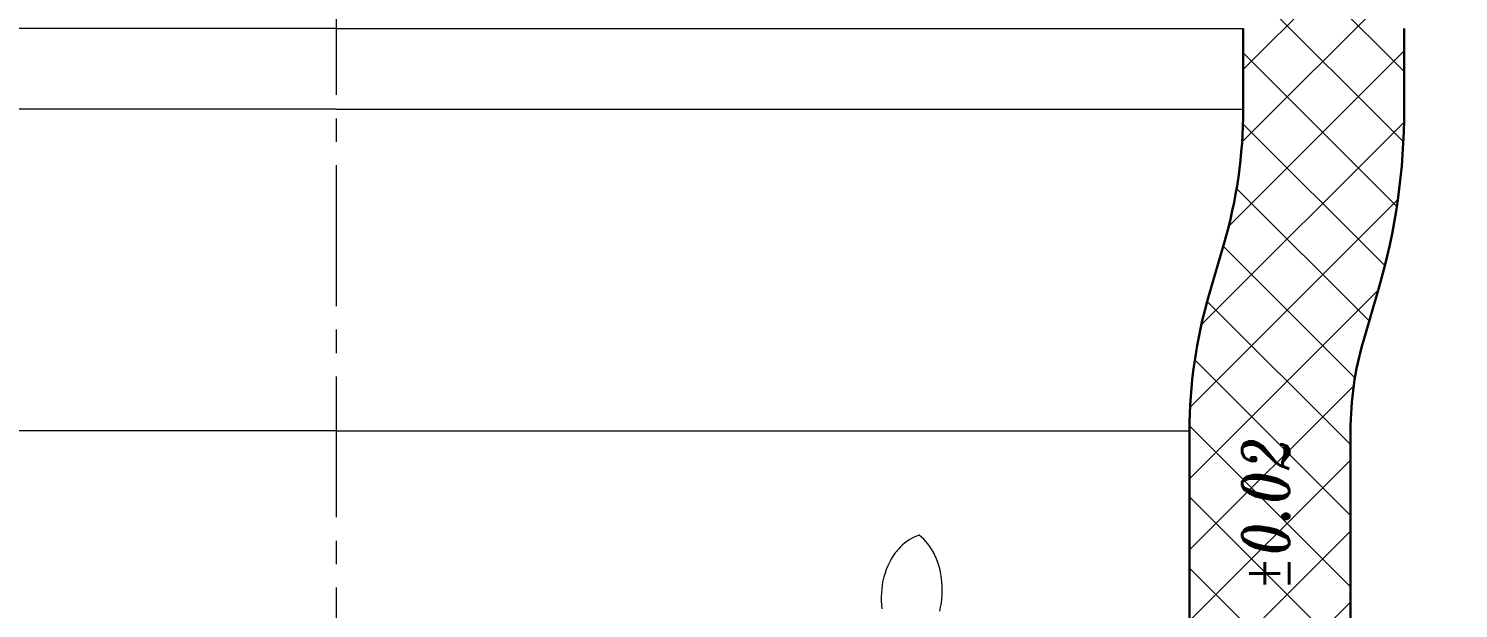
# Model space of a CAD drawing. Extents: x -234 to 1000, y -95 to 506.
# Drawn here: x 301.8 to 355.1, y 149.3 to 170.9 of the extents above; entities that cross this region are included whole.
import ezdxf

# ---------------------------------------------------------------- set-up
doc = ezdxf.new("R2010")
doc.units = 0
doc.header["$LTSCALE"] = 7
doc.header["$MEASUREMENT"] = 0
doc.linetypes.add('CENTER2', pattern=[1.125, 0.75, -0.125, 0.125, -0.125])
doc.layers.get('0').update_dxf_attribs({"linetype": 'CONTINUOUS', "lineweight": 15})
for name, color, linetype, lineweight in [('1', 1, 'CENTER2', 15), ('3', 3, 'CONTINUOUS', 30), ('8', 250, 'CONTINUOUS', 15)]:
    doc.layers.add(name, color=color, linetype=linetype, lineweight=lineweight)
doc.styles.add('ITALICT', font='ITALICT.shx', dxfattribs={"width": 0.8, "height": 3})

msp = doc.modelspace()

# ---------------------------------------------------------------- hatches: boundary and pattern name
at = {"layer": '8'}
h = msp.add_hatch(dxfattribs=at)
h.set_pattern_fill('ANSI37', color=256, scale=15)
edge = h.paths.add_edge_path()
edge.add_arc((279.856, 35.4253), 67.2, 354.920285, 359.999998)
edge.add_line((347.0561, 35.4253), (347.0561, 38.4253))
edge.add_arc((329.0581, 38.4257), 17.998, 359.99878, 376.2608)
edge.add_line((346.3361, 43.4653), (345.7761, 45.3853))
edge.add_arc((363.0522, 50.4248), 17.9961, 185.51696, 196.26201, ccw=False)
edge.add_arc((345.6374, 48.7426), 0.5002, 122.73512, 185.5012, ccw=False)
edge.add_arc((344.5561, 50.4253), 1.5, 302.72051, 419.99992)
edge.add_arc((345.556, 52.1573), 0.5, 179.99853, 240.00303, ccw=False)
edge.add_line((345.0561, 52.1574), (345.0561, 73.6933))
edge.add_arc((345.5561, 73.6933), 0.5, 120.00024, 179.99995, ccw=False)
edge.add_arc((344.5561, 75.4253), 1.5, 300.00008, 419.99991)
edge.add_arc((345.556, 77.1573), 0.5, 179.99854, 240.00307, ccw=False)
edge.add_line((345.0561, 77.1574), (345.0561, 155.9253))
edge.add_arc((363.0571, 155.9251), 18.001, 163.73989, 179.99918, ccw=False)
edge.add_line((345.7761, 160.9653), (346.3361, 162.8853))
edge.add_arc((329.0581, 167.9249), 17.998, 343.7392, 360.00127)
edge.add_line((347.0561, 167.9253), (347.0561, 170.9253))
edge.add_arc((227.0603, 170.9258), 119.9958, 359.99975, 369.487338)
edge.add_line((345.4148, 190.7047), (332.694, 266.8253))
edge.add_line((332.694, 266.8253), (338.7772, 266.8253))
edge.add_line((338.7772, 266.8253), (351.3327, 191.6937))
edge.add_arc((227.0603, 170.9258), 125.9958, -0.000238, 9.487338, ccw=False)
edge.add_line((353.0561, 170.9253), (353.0561, 167.9253))
edge.add_arc((329.0581, 167.9249), 23.998, -16.26064, 0.00095, ccw=False)
edge.add_line((352.0961, 161.2053), (351.5361, 159.2853))
edge.add_arc((363.0571, 155.9251), 12.001, 163.73991, 179.99876)
edge.add_line((351.0561, 155.9253), (351.0561, 79.8974))
edge.add_arc((354.0561, 79.8974), 3, 180, 205.20877)
edge.add_arc((344.5561, 75.4253), 7.5, -25.20877, 25.20877, ccw=False)
edge.add_arc((354.0561, 70.9532), 3, 154.79123, 180)
edge.add_line((351.0561, 70.9532), (351.0561, 54.8974))
edge.add_arc((354.0561, 54.8974), 3, 180, 205.20877)
edge.add_arc((344.5561, 50.4253), 7.5, -17.19799, 25.20877, ccw=False)
edge.add_arc((354.5866, 47.3207), 3, 162.80201, 196.26015)
edge.add_line((351.7066, 46.4807), (352.0961, 45.1454))
edge.add_arc((329.0581, 38.4257), 23.998, -0.00092, 16.2608, ccw=False)
edge.add_line((353.0561, 38.4253), (353.0561, 29.4753))
edge.add_line((353.0561, 29.4753), (346.7921, 29.4753))
h.paths.add_polyline_path([(349.2098, 150.0169), (349.2098, 157.3586), (346.5848, 157.3586), (346.5848, 150.0169)], flags=24)
h.paths.add_polyline_path([(350.1142, 141.6922), (350.1142, 149.7993), (346.3642, 149.7993), (346.3642, 141.6922)], flags=24)
h = msp.add_hatch(dxfattribs=at)
h.set_pattern_fill('ANSI37', color=256, scale=15)
h.paths.add_polyline_path([(366.2561, 266.8253), (344.8604, 266.8253), (357.2506, 192.6826, -0.041419), (359.0561, 170.9264), (359.0561, 167.9253, -0.0710688), (357.8562, 159.5258), (357.2961, 157.6053, 0.0710784), (357.0561, 155.9248), (357.0561, 80.5243, -0.1961162), (357.0561, 70.3263), (357.0561, 55.5243, -0.1554479), (357.702, 47.3537), (357.8561, 46.8254, -0.0710665), (359.0561, 38.4261), (359.0561, 29.4753), (366.2561, 29.4753)])
h.paths.add_polyline_path([(363.7529, 150.0169), (363.7529, 157.3586), (361.1279, 157.3586), (361.1279, 150.0169)], flags=24)
h.paths.add_polyline_path([(364.6573, 141.6922), (364.6573, 149.7993), (360.9073, 149.7993), (360.9073, 141.6922)], flags=24)

# ---------------------------------------------------------------- linework, layer by layer
at = {"layer": '1'}
msp.add_line((313.2561, 291.8253), (313.2561, -5.5247), dxfattribs=at)
at = {"layer": '3', "lineweight": 30, "ltscale": 0.075}
for p, q in [((347.0561, 167.9253), (347.0561, 170.9253)), ((353.0561, 167.9253), (353.0561, 170.9253))]:
    msp.add_line(p, q, dxfattribs=at)
at = {"layer": '3', "lineweight": 30, "ltscale": 0.05}
for p, q in [((345.7761, 160.9653), (346.3361, 162.8853)), ((351.5361, 159.2853), (352.0961, 161.2053))]:
    msp.add_line(p, q, dxfattribs=at)
at = {"layer": '3', "lineweight": 30}
for p, q in [((345.0561, 77.1574), (345.0561, 155.9253)), ((351.0561, 79.8974), (351.0561, 155.9253))]:
    msp.add_line(p, q, dxfattribs=at)
for centre, radius, start, end in [((329.0581, 167.9249), 17.998, 343.7392, 0.00127), ((329.0581, 167.9249), 23.998, 343.73936, 0.00095), ((363.0571, 155.9251), 18.001, 163.73989, 179.99918), ((363.0571, 155.9251), 12.001, 163.73991, 179.99876)]:
    msp.add_arc(centre, radius, start, end, dxfattribs=at)
at = {"layer": '8'}
for p, q in [((313.2561, 170.9253), (279.4561, 170.9253)), ((313.2561, 170.9253), (347.0561, 170.9253)), ((313.2561, 167.9253), (279.4561, 167.9253)), ((313.2561, 167.9253), (347.0561, 167.9253)), ((313.2561, 155.9253), (281.4561, 155.9253)), ((313.2561, 155.9253), (345.0561, 155.9253))]:
    msp.add_line(p, q, dxfattribs=at)
for points in [[(334.9812, 152.0305), (334.8856, 151.9982), (334.7914, 151.9588), (334.699, 151.9124), (334.6086, 151.8594), (334.5207, 151.7999), (334.4354, 151.7342), (334.3529, 151.6627), (334.291, 151.6032), (334.2311, 151.5405), (334.1734, 151.4746), (334.1315, 151.4234), (334.0909, 151.3705), (334.0138, 151.2603), (333.9422, 151.1444), (333.9072, 151.0823), (333.8739, 151.0188), (333.812, 150.8883), (333.7567, 150.7534), (333.7082, 150.6146), (333.6666, 150.4725), (333.6321, 150.3277), (333.6046, 150.1806), (333.5844, 150.0318), (333.5714, 149.8818), (333.5657, 149.7312), (333.5673, 149.5804), (333.5761, 149.43), (333.5923, 149.2806)], [(335.7475, 149.2015), (335.7808, 149.35), (335.807, 149.5009), (335.826, 149.6536), (335.8378, 149.8076), (335.8424, 149.9621), (335.8399, 150.1167), (335.8301, 150.2707), (335.8133, 150.4236), (335.7892, 150.5748), (335.7581, 150.7238), (335.7204, 150.8682), (335.6758, 151.0092), (335.6243, 151.1465), (335.596, 151.2136), (335.5659, 151.2796), (335.5344, 151.344), (335.5012, 151.407), (335.4403, 151.5119), (335.3747, 151.6123), (335.3046, 151.7076), (335.2299, 151.7974), (335.151, 151.8814), (335.0681, 151.9592), (334.9812, 152.0305)]]:
    msp.add_lwpolyline(points, dxfattribs=at)

# ---------------------------------------------------------------- texts
at = {"style": 'ITALICT', "width": 0.8}
msp.add_text(' %%p0.02', height=1.75, rotation=90, dxfattribs=at).set_placement((348.7723, 148.9877))

doc.saveas('drawing.dxf')
